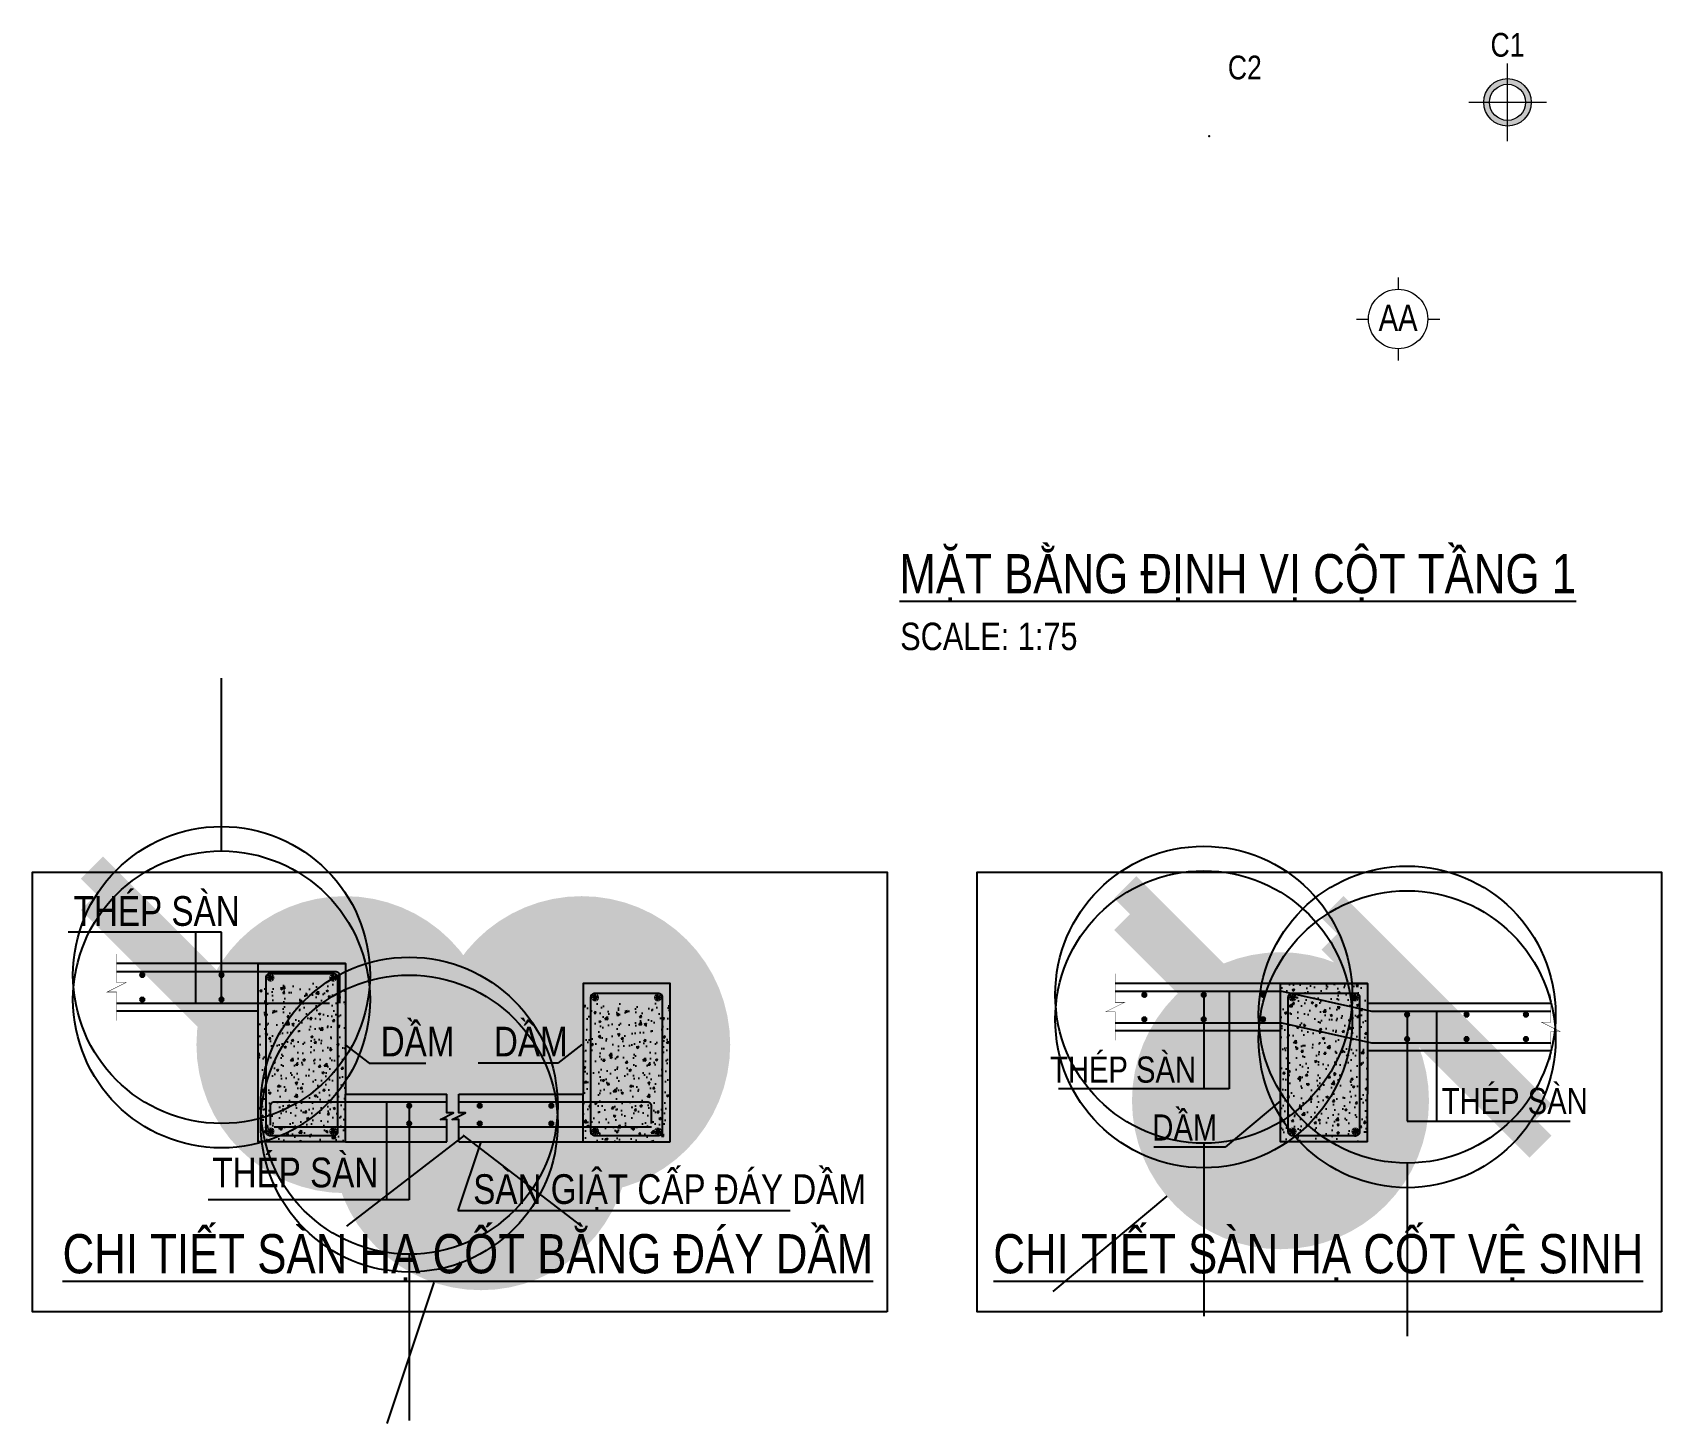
# Model space of a CAD drawing. Header units: millimetres. Extents: x -14778 to 41958, y -833 to 22884.
# Drawn here: x -14778 to -1067, y -833 to 10874 of the extents above; entities that cross this region are included whole.
import ezdxf
from ezdxf.enums import TextEntityAlignment as Align

# ---------------------------------------------------------------- set-up
doc = ezdxf.new("R2010")
doc.units = ezdxf.units.MM
doc.linetypes.add('DASHDOT2_DBIM', pattern=[12.7, 6.35, -3.175, 0, -3.175])
for name, color, linetype, lineweight in [('DCE_Block', 8, 'Continuous', 13), ('DCE_Coc', 2, 'Continuous', 13), ('Dce_text', 7, 'Continuous', 13), ('DCE_TextCoc', 2, 'Continuous', 15), ('DCE_ThepChu', 1, 'Continuous', 40), ('DCE_Truc', 8, 'DASHDOT2_DBIM', 13)]:
    doc.layers.add(name, color=color, linetype=linetype, lineweight=lineweight)
doc.layers.add('DCE_Note', color=117, linetype='Continuous')
doc.layers.add('POINTS', color=5, linetype='Continuous')
doc.styles.add('Dce_Text', font='arial.ttf', dxfattribs={"width": 0.85})
doc.styles.add('Dce_Text2', font='arial.ttf', dxfattribs={"width": 0.8})
doc.dimstyles.new('Dce_207MV', dxfattribs={"dimscale": 25, "dimtxt": 2.5, "dimasz": 1.5, "dimexe": 1, "dimexo": 2, "dimgap": 1, "dimtad": 1, "dimdec": 0, "dimrnd": 5, "dimtxsty": 'Dce_Text', "dimblk": 'ARCHTICK', "dimcen": 2.5, "dimclrd": 8, "dimclre": 8, "dimclrt": 3, "dimadec": 0, "dimazin": 0, "dimtfac": 1, "dimtdec": 0, "dimtix": 1, "dimtmove": 2, "dimatfit": 3, "dimldrblk": 'DOTBLANK', "dimfxl": 1, "dimarcsym": 0})
doc.dimstyles.new('Dce_208MV', dxfattribs={"dimscale": 25, "dimtxt": 2.5, "dimasz": 1.5, "dimexe": 1, "dimexo": 2, "dimgap": 1, "dimtad": 1, "dimdec": 0, "dimrnd": 5, "dimtxsty": 'Dce_Text', "dimblk": 'ARCHTICK', "dimcen": 2.5, "dimclrd": 8, "dimclre": 8, "dimclrt": 3, "dimadec": 0, "dimazin": 0, "dimtfac": 1, "dimtdec": 0, "dimtix": 1, "dimtmove": 2, "dimatfit": 3, "dimldrblk": 'ARCHTICK', "dimfxl": 1, "dimarcsym": 0})

# ---------------------------------------------------------------- blocks, each defined once
blk = doc.blocks.new('Dce_TenTruc')
at = {"layer": 'DCE_Block'}
blk.add_circle((0, 0), 2.5, dxfattribs=at)
at = {"layer": 'DCE_Truc'}
for p, q in [((0, 3.5), (0, 2.5)), ((-3.5, 0), (-2.5, 0)), ((2.5, 0), (3.5, 0)), ((0, -2.5), (0, -3.5))]:
    blk.add_line(p, q, dxfattribs=at)
at = {"layer": 'Dce_text', "style": 'Dce_Text', "width": 0.8}
blk.add_attdef('TRUC', text='', height=2.2, dxfattribs=at).set_placement((0, -1), align=Align.CENTER)
blk = doc.blocks.new('*U134')
at = {"ltscale": 150}
h = blk.add_hatch(color=256, dxfattribs=at)
h.dxf.hatch_style = 1
h.paths.add_polyline_path([(0, 2), (0, 1.52, -0.414214), (1.52, 0), (2, 0, 0.414214)])
h.paths.add_polyline_path([(0, 1.52), (0, 2, 0.414214), (-2, 0), (-1.52, 0, -0.414214)])
h.paths.add_polyline_path([(-1.52, 0), (-2, 0, 0.414214), (0, -2), (0, -1.52, -0.414214)])
h.paths.add_polyline_path([(2, 0), (1.52, 0, -0.414214), (0, -1.52), (0, -2, 0.414214)])
at = {"ltscale": 100}
for p, q in [((0, -3.27), (0, 3.27)), ((-3.27, 0), (3.27, 0))]:
    blk.add_line(p, q, dxfattribs=at)
at = {"ltscale": 150}
for radius in [2, 1.52]:
    blk.add_circle((0, 0), radius, dxfattribs=at)
at = {"layer": 'POINTS', "ltscale": 0.1}
blk.add_point((0, 0), dxfattribs=at)
at = {"layer": 'DCE_TextCoc', "style": 'Dce_Text', "width": 0.8}
blk.add_attdef('PILE.TAG', text='', height=2, dxfattribs=at).set_placement((0, 4.84), align=Align.MIDDLE_CENTER)
blk = doc.blocks.new('*U118')
at = {"layer": 'POINTS', "ltscale": 0.1}
blk.add_point((0, 0), dxfattribs=at)
at = {"style": 'Dce_Text', "width": 0.8}
blk.add_attdef('PILE.TAG2', text='', height=2, dxfattribs=at).set_placement((3, 5.79), align=Align.MIDDLE_CENTER)
blk = doc.blocks.new('DCE_Plan header 1')
at = {"color": 2, "style": 'Dce_Text2', "width": 0.8, "flags": 8}
for tag, p in [('DRAWING-E', (-0.51, 8.25)), ('DRAWING-VN', (-0.51, 0.28))]:
    blk.add_attdef(tag, p, '', height=4.4, dxfattribs=at)
at = {"color": 11, "lineweight": 35, "style": 'Dce_Text2', "width": 0.8, "flags": 8}
blk.add_attdef('SCALE_1:100', (-0.42, -6.09), '', height=3.08, dxfattribs=at)
blk = doc.blocks.new('Dce_McThepChu')
at = {"color": 0}
for p, q in [((-0.5, 0), (0.5, 0)), ((-0.35, 0.35), (0.35, -0.35)), ((0.35, 0.35), (-0.35, -0.35)), ((0, 0.5), (0, -0.5))]:
    blk.add_line(p, q, dxfattribs=at)
at = {"color": 0, "const_width": 0.0833}
blk.add_lwpolyline([(-0.5, 0, 1), (0.5, 0, 1), (-0.5, 0, 1)], format="xyb", dxfattribs=at)
blk = doc.blocks.new('*U137')
at = {"layer": 'DCE_ThepChu', "xscale": 14, "yscale": 14, "zscale": 18}
for p in [(0, 31), (0, -31)]:
    blk.add_blockref('Dce_McThepChu', p, dxfattribs=at)
blk = doc.blocks.new('*U138')
at = {"layer": 'DCE_ThepChu', "xscale": -14, "yscale": 14, "zscale": 18}
for p in [(0, 22.5), (0, -22.5)]:
    blk.add_blockref('Dce_McThepChu', p, dxfattribs=at)
blk = doc.blocks.new('_ArchTick')
at = {"color": 0, "linetype": 'ByBlock', "const_width": 0.15}
blk.add_lwpolyline([(-0.5, -0.5), (0.5, 0.5)], dxfattribs=at)
blk = doc.blocks.new('_DotBlank')
at = {"color": 0, "linetype": 'ByBlock', "lineweight": -2}
blk.add_line((-0.5, 0), (-1, 0), dxfattribs=at)
blk.add_circle((0, 0), 0.5, dxfattribs=at)
blk = doc.blocks.new('*U141')
at = {"layer": 'DCE_ThepChu', "xscale": 0.4666666666666667, "yscale": 0.4666666666666667, "zscale": 0.6}
for p in [(0, 1.03), (0, -1.03)]:
    blk.add_blockref('Dce_McThepChu', p, dxfattribs=at)
blk = doc.blocks.new('*U142')
at = {"layer": 'DCE_Note', "color": 0, "linetype": 'ByBlock', "lineweight": -2, "transparency": 16777216}
for p in [(-10, 0), (-5, 0), (0, 0)]:
    blk.add_blockref('*U141', p, dxfattribs=at)
blk = doc.blocks.new('*U143')
at = {"layer": 'DCE_ThepChu', "xscale": 0.4666666666666667, "yscale": 0.4666666666666667, "zscale": 0.6}
for p in [(0, 1.03), (0, -1.03)]:
    blk.add_blockref('Dce_McThepChu', p, dxfattribs=at)
blk = doc.blocks.new('*U144')
at = {"layer": 'DCE_Note', "color": 0, "linetype": 'ByBlock', "lineweight": -2, "transparency": 16777216}
for p in [(-10, 0), (-5, 0), (0, 0)]:
    blk.add_blockref('*U143', p, dxfattribs=at)
blk = doc.blocks.new('SanHaCoteDayDam')
at = {"layer": 'DCE_Note'}
h = blk.add_hatch(dxfattribs=at)
h.set_pattern_fill('AR-CONC', scale=0.266667)
h.set_pattern_definition([(50, (417.48, -11665.21), (1.91269382, -0.16733903), [0.2, -2.2]), (355, (417.48, -11665.21), (-0.37000356, 2.0058457), [0.16, -1.76]), (100.451444, (417.6393, -11665.224), (1.54269026, 1.83850664), [0.16997385, -1.8697123]), (46.1842, (417.48, -11664.6767), (2.8459769, -0.44138475), [0.3, -3.3]), (96.635635, (417.717, -11664.7135), (2.49243186, 2.5976496), [0.2549609, -2.80457]), (351.184164, (417.48, -11664.6767), (2.49243185, 2.5976496), [0.24, -2.64]), (21, (417.7466, -11664.81), (1.59175214, -1.07365038), [0.2, -2.2]), (326, (417.7466, -11664.81), (0.6488409, 1.93373345), [0.16, -1.76]), (71.451445, (417.8793, -11664.8995), (2.240593, 0.86008307), [0.16997384, -1.8697123]), (37.5, (417.47994, -11665.21004), (0.03242628, 0.887716944), [0, -1.73866667, 0, -1.78666667, 0, -1.76666667]), (7.5, (417.4799, -11665.21), (0.70151877, 1.051764565), [0, -1.01866667, 0, -1.69866667, 0, -0.67333333]), (327.5, (416.8853, -11665.21004), (1.423526496, -0.060146325), [0, -0.66666667, 0, -2.08, 0, -2.76]), (317.5, (416.6186, -11665.21), (1.55516312, 0.26694662), [0, -0.86666667, 0, -1.38133333, 0, -1.96])])
h.paths.add_polyline_path([(19, 27.64), (26.33, 27.64), (26.33, 14.31), (19, 14.31)])
h = blk.add_hatch(dxfattribs=at)
h.set_pattern_fill('AR-CONC', scale=0.266667)
h.set_pattern_definition([(50, (447.1466, -11665.21), (1.91269382, -0.16733903), [0.2, -2.2]), (355, (447.1466, -11665.21), (-0.37000356, 2.0058457), [0.16, -1.76]), (100.451444, (447.306, -11665.224), (1.54269026, 1.83850664), [0.16997385, -1.8697123]), (46.1842, (447.1466, -11664.6767), (2.8459769, -0.44138475), [0.3, -3.3]), (96.635635, (447.3838, -11664.7135), (2.49243186, 2.5976496), [0.2549609, -2.80457]), (351.184164, (447.1466, -11664.6767), (2.49243185, 2.5976496), [0.24, -2.64]), (21, (447.4133, -11664.81), (1.59175214, -1.07365038), [0.2, -2.2]), (326, (447.4133, -11664.81), (0.6488409, 1.93373345), [0.16, -1.76]), (71.451445, (447.546, -11664.8995), (2.240593, 0.86008307), [0.16997384, -1.8697123]), (37.5, (447.1466, -11665.21004), (0.03242628, 0.887716944), [0, -1.73866667, 0, -1.78666667, 0, -1.76666667]), (7.5, (447.1466, -11665.21), (0.70151877, 1.051764565), [0, -1.01866667, 0, -1.69866667, 0, -0.67333333]), (327.5, (446.55194, -11665.21004), (1.423526496, -0.060146325), [0, -0.66666667, 0, -2.08, 0, -2.76]), (317.5, (446.2853, -11665.21), (1.55516312, 0.26694662), [0, -0.86666667, 0, -1.38133333, 0, -1.96])])
h.paths.add_polyline_path([(46.33, 25.98), (53.66, 25.98), (53.66, 14.31), (46.33, 14.31)])
at = {"layer": 'DCE_Note', "color": 7}
for p, q in [((26.33, 29.31), (7.07, 29.31)), ((19, 25.31), (19, 29.31)), ((19, 25.31), (7.07, 25.31)), ((26.33, 18.31), (34.88, 18.31)), ((26.33, 14.31), (26.33, 18.31)), ((35.88, 18.31), (46.33, 18.31)), ((46.33, 14.31), (46.33, 18.31)), ((53.66, 14.31), (53.66, 18.31)), ((26.33, 14.31), (34.88, 14.31)), ((35.88, 14.31), (53.66, 14.31))]:
    blk.add_line(p, q, dxfattribs=at)
blk.add_lwpolyline([(71.93, 0), (0, 0), (0, 36.99), (71.93, 36.99)], close=True, dxfattribs=at)
at = {"layer": 'DCE_Note', "color": 7, "const_width": 0.0333}
blk.add_lwpolyline([(7.07, 24.51), (7.07, 26.91), (6.27, 26.91), (7.87, 27.71), (7.07, 27.71), (7.07, 30.11)], dxfattribs=at)
at = {"layer": 'DCE_Note', "color": 7}
for points in [[(19, 29.31), (26.33, 29.31), (26.33, 18.31)], [(53.66, 14.31), (53.66, 27.64), (46.33, 27.64), (46.33, 18.31)], [(7.07, 25.98), (25, 25.98)], [(26.33, 14.31), (19, 14.31), (19, 25.31)], [(34.88, 14.31), (34.88, 16.18), (34.33, 16.18), (35.44, 16.73), (34.88, 16.73), (34.88, 18.31)], [(35.88, 14.31), (35.88, 16.18), (35.33, 16.18), (36.43, 16.73), (35.88, 16.73), (35.88, 18.31)], [(34.88, 15.54), (20.33, 15.54)], [(52.09, 15.54), (35.88, 15.54)], [(46.33, 14.31), (53.66, 14.31)]]:
    blk.add_lwpolyline(points, dxfattribs=at)
for points in [[(7.07, 28.64), (25.5, 28.64, -0.414214), (25.83, 28.31), (25.83, 25.98)], [(34.88, 17.64), (20.33, 17.64, 0.414214), (20, 17.31), (20, 15.69)], [(52.09, 15.85), (52.09, 17.31, 0.414214), (51.75, 17.64), (35.88, 17.64)]]:
    blk.add_lwpolyline(points, format="xyb", dxfattribs=at)
for points in [[(20, 28.48), (25.33, 28.48, -0.414214), (25.66, 28.14), (25.66, 15.14, -0.414214), (25.33, 14.81), (20, 14.81, -0.414214), (19.66, 15.14), (19.66, 28.14, -0.414214)], [(47.33, 26.81), (52.66, 26.81, -0.414214), (53, 26.48), (53, 15.14, -0.414214), (52.66, 14.81), (47.33, 14.81, -0.414214), (47, 15.14), (47, 26.48, -0.414214)]]:
    blk.add_lwpolyline(points, format="xyb", close=True, dxfattribs=at)
at = {"layer": 'DCE_Note', "color": 7, "linetype": 'ByBlock', "lineweight": -2, "transparency": 16777216, "xscale": 0.03333333333333333, "yscale": 0.03333333333333333, "zscale": 0.03333333333333333}
for name, p in [('*U137', (9.23, 27.31)), ('*U137', (15.9, 27.31)), ('*U138', (31.7, 16.59)), ('*U138', (37.64, 16.59)), ('*U138', (43.66, 16.59))]:
    blk.add_blockref(name, p, dxfattribs=at)
at = {"layer": 'DCE_Note', "color": 7, "yscale": 0.6, "zscale": 0.6, "rotation": 180}
for p, xscale in [((20.03, 28.11), 0.6), ((25.3, 28.11), -0.6), ((47.36, 26.44), 0.6), ((52.63, 26.44), -0.6)]:
    blk.add_blockref('Dce_McThepChu', p, dxfattribs=dict(at, xscale=xscale))
at = {"layer": 'DCE_Note', "color": 7, "yscale": 0.6, "zscale": 0.6}
for p, xscale in [((20.03, 15.18), -0.6), ((25.3, 15.18), 0.6), ((47.36, 15.18), -0.6), ((52.63, 15.18), 0.6)]:
    blk.add_blockref('Dce_McThepChu', p, dxfattribs=dict(at, xscale=xscale))
at = {"layer": 'DCE_Note', "color": 7, "style": 'Dce_Text2', "width": 0.8}
for s, height, p in [('THÉP SÀN', 2.5, (3.46, 32.48)), ('DẦM', 2.5, (29.3, 21.49)), ('DẦM', 2.5, (38.83, 21.49)), ('THÉP SÀN', 2.5, (15.13, 10.47)), ('SÀN GIẬT CẤP ĐÁY DẦM', 2.5, (37.09, 9.07)), ('%%UCHI TIẾT SÀN HẠ CỐT BẰNG ĐÁY DẦM', 3.3, (2.52, 3.23))]:
    blk.add_text(s, height=height, dxfattribs=at).set_placement(p)
at = {"layer": 'DCE_Note', "color": 7}
for points, dimstyle, override in [([(15.9, 28.34), (15.9, 31.96), (2.99, 31.96)], 'Dce_207MV', {"dimasz": 1}), ([(15.9, 26.28), (15.9, 31.96), (2.99, 31.96)], 'Dce_207MV', {"dimasz": 1}), ([(13.74, 25.98), (13.74, 31.96), (2.99, 31.96)], 'Dce_208MV', {"dimasz": 0.7}), ([(13.74, 28.64), (13.74, 31.96), (2.99, 31.96)], 'Dce_208MV', {"dimasz": 0.7}), ([(26.29, 22.48), (28.32, 20.92), (33.1, 20.92)], 'Dce_207MV', {"dimasz": 1, "dimldrblk": 'Dot'}), ([(46.22, 22.48), (44.2, 20.92), (37.51, 20.92)], 'Dce_207MV', {"dimasz": 1, "dimldrblk": 'Dot'}), ([(29.79, 17.64), (29.79, 9.41), (14.77, 9.41)], 'Dce_208MV', {"dimasz": 0.7}), ([(31.7, 17.34), (31.7, 9.41), (14.77, 9.41)], 'Dce_207MV', {"dimasz": 1}), ([(31.7, 15.84), (31.7, 9.41), (14.77, 9.41)], 'Dce_207MV', {"dimasz": 1}), ([(29.79, 15.54), (29.79, 9.41), (14.77, 9.41)], 'Dce_208MV', {"dimasz": 0.7}), ([(37.74, 14.31), (35.8, 8.51), (63.76, 8.51)], 'Dce_207MV', {"dimasz": 1, "dimldrblk": 'Dot'})]:
    blk.add_leader(points, dimstyle=dimstyle, override=override, dxfattribs=at)
blk = doc.blocks.new('SanHaCoteVeSinh')
at = {"layer": 'DCE_Note'}
h = blk.add_hatch(dxfattribs=at)
h.set_pattern_fill('AR-CONC', scale=0.266667)
h.set_pattern_definition([(50, (608.4653, -10465.6563), (1.91269382, -0.16733903), [0.2, -2.2]), (355, (608.4653, -10465.6563), (-0.37000356, 2.0058457), [0.16, -1.76]), (100.451444, (608.6247, -10465.6703), (1.54269026, 1.83850664), [0.16997385, -1.8697123]), (46.1842, (608.4653, -10465.123), (2.8459769, -0.44138475), [0.3, -3.3]), (96.635635, (608.7025, -10465.1598), (2.49243186, 2.5976496), [0.2549609, -2.80457]), (351.184164, (608.4653, -10465.123), (2.49243185, 2.5976496), [0.24, -2.64]), (21, (608.732, -10465.2563), (1.59175214, -1.07365038), [0.2, -2.2]), (326, (608.732, -10465.2563), (0.6488409, 1.93373345), [0.16, -1.76]), (71.451445, (608.8646, -10465.3458), (2.240593, 0.86008307), [0.16997384, -1.8697123]), (37.5, (608.4653, -10465.6563), (0.03242628, 0.887716944), [0, -1.73866667, 0, -1.78666667, 0, -1.76666667]), (7.5, (608.4653, -10465.6563), (0.70151877, 1.051764565), [0, -1.01866667, 0, -1.69866667, 0, -0.67333333]), (327.5, (607.8707, -10465.6563), (1.423526496, -0.060146325), [0, -0.66666667, 0, -2.08, 0, -2.76]), (317.5, (607.604, -10465.6563), (1.55516312, 0.26694662), [0, -0.86666667, 0, -1.38133333, 0, -1.96])])
h.paths.add_polyline_path([(25.54, 27.64), (32.87, 27.64), (32.87, 14.31), (25.54, 14.31)])
at = {"layer": 'DCE_Note', "color": 7}
for p, q in [((32.87, 27.64), (11.62, 27.64)), ((25.54, 23.64), (25.54, 27.64)), ((32.87, 25.98), (48.29, 25.98)), ((25.54, 23.64), (11.62, 23.64)), ((32.87, 21.98), (48.29, 21.98)), ((32.87, 14.31), (32.87, 18.31))]:
    blk.add_line(p, q, dxfattribs=at)
blk.add_lwpolyline([(57.61, 0), (0, 0), (0, 36.99), (57.61, 36.99)], close=True, dxfattribs=at)
at = {"layer": 'DCE_Note', "color": 7, "const_width": 0.0333}
for points in [[(11.62, 22.84), (11.62, 25.24), (10.82, 25.24), (12.42, 26.04), (11.62, 26.04), (11.62, 28.44)], [(48.29, 21.18), (48.29, 23.58), (49.09, 23.58), (47.49, 24.38), (48.29, 24.38), (48.29, 26.78)]]:
    blk.add_lwpolyline(points, dxfattribs=at)
at = {"layer": 'DCE_Note', "color": 7}
for points in [[(25.54, 27.64), (32.87, 27.64), (32.87, 18.31)], [(11.62, 26.98), (25.65, 26.98), (33.21, 25.31), (48.29, 25.31)], [(11.62, 24.31), (25.65, 24.31), (33.21, 22.64), (48.29, 22.64)], [(32.87, 14.31), (25.54, 14.31), (25.54, 23.64)]]:
    blk.add_lwpolyline(points, dxfattribs=at)
blk.add_lwpolyline([(26.54, 26.81), (31.87, 26.81, -0.414214), (32.2, 26.48), (32.2, 15.14, -0.414214), (31.87, 14.81), (26.54, 14.81, -0.414214), (26.2, 15.14), (26.2, 26.48, -0.414214)], format="xyb", close=True, dxfattribs=at)
blk.add_blockref('*U142', (24.08, 25.64), dxfattribs=at)
at = {"layer": 'DCE_Note', "color": 7, "yscale": 0.6, "zscale": 0.6, "rotation": 180}
for p, xscale in [((26.57, 26.44), 0.6), ((31.84, 26.44), -0.6)]:
    blk.add_blockref('Dce_McThepChu', p, dxfattribs=dict(at, xscale=xscale))
at = {"layer": 'DCE_Note', "color": 7, "extrusion": (0, 0, -1), "zscale": -1}
blk.add_blockref('*U144', (-36.2, 23.98), dxfattribs=at)
at = {"layer": 'DCE_Note', "color": 7, "yscale": 0.6, "zscale": 0.6}
for p, xscale in [((26.57, 15.18), -0.6), ((31.84, 15.18), 0.6)]:
    blk.add_blockref('Dce_McThepChu', p, dxfattribs=dict(at, xscale=xscale))
at = {"layer": 'DCE_Note', "color": 7, "style": 'Dce_Text2', "width": 0.8}
for s, height, p in [('THÉP SÀN', 2.2, (6.14, 19.28)), ('THÉP SÀN', 2.2, (39.11, 16.63)), ('DẦM', 2.2, (14.75, 14.41)), ('%%UCHI TIẾT SÀN HẠ CỐT VỆ SINH', 3.3, (1.37, 3.23))]:
    blk.add_text(s, height=height, dxfattribs=at).set_placement(p)
at = {"layer": 'DCE_Note', "color": 7}
for points, dimstyle, override in [([(21.22, 26.98), (21.22, 18.77), (6.85, 18.77)], 'Dce_208MV', {"dimasz": 0.7}), ([(19.08, 26.68), (19.08, 18.77), (6.85, 18.77)], 'Dce_207MV', {"dimasz": 1}), ([(36.2, 25.01), (36.2, 16.05), (49.92, 16.05)], 'Dce_207MV', {"dimasz": 1}), ([(38.67, 25.31), (38.67, 16.05), (49.92, 16.05)], 'Dce_208MV', {"dimasz": 0.7}), ([(19.08, 24.61), (19.08, 18.77), (6.85, 18.77)], 'Dce_207MV', {"dimasz": 1}), ([(21.22, 24.31), (21.22, 18.77), (6.85, 18.77)], 'Dce_208MV', {"dimasz": 0.7}), ([(36.2, 22.94), (36.2, 16.05), (49.92, 16.05)], 'Dce_207MV', {"dimasz": 1}), ([(38.67, 22.64), (38.67, 16.05), (49.92, 16.05)], 'Dce_208MV', {"dimasz": 0.7}), ([(25.54, 17.76), (20.88, 13.85), (14.89, 13.85)], 'Dce_207MV', {"dimasz": 1, "dimldrblk": 'Dot'})]:
    blk.add_leader(points, dimstyle=dimstyle, override=override, dxfattribs=at)

msp = doc.modelspace()

# ---------------------------------------------------------------- block references
ref = msp.add_blockref('Dce_TenTruc', (-3284, 8463), dxfattribs=dict(xscale=100, yscale=100, zscale=100))
ref.add_attrib('TRUC', 'AA', dxfattribs={"linetype": 'ByBlock', "height": 220, "style": 'Dce_Text', "width": 0.8}).set_placement((-3284, 8363), align=Align.CENTER)
at = {"layer": 'DCE_Coc', "xscale": 100, "yscale": 100, "zscale": 100}
for name, p, values in [('*U134', (-2363, 10287), {'PILE.TAG': 'C1'}), ('*U118', (-4874, 10001), {'PILE.TAG2': 'C2'})]:
    msp.add_blockref(name, p, dxfattribs=at).add_auto_attribs(values)
at = {"layer": 'DCE_Note'}
ref = msp.add_blockref('DCE_Plan header 1', (-7444, 6132), dxfattribs=dict(at, xscale=75, yscale=75, zscale=75))
ref.add_attrib('SCALE_1:100', 'SCALE: 1:75', (-7475, 5676), dxfattribs={"layer": '0', "color": 11, "lineweight": 35, "height": 231, "style": 'Dce_Text2', "width": 0.8})
ref.add_attrib('DRAWING-VN', '%%UMẶT BẰNG ĐỊNH VỊ CỘT TẦNG 1', (-7482, 6154), dxfattribs={"layer": '0', "color": 2, "height": 330, "style": 'Dce_Text2', "width": 0.8})
at = {"layer": 'DCE_Note', "xscale": 100, "yscale": 100, "zscale": 100}
for name, p in [('SanHaCoteDayDam', (-14778, 107)), ('SanHaCoteVeSinh', (-6828, 107))]:
    msp.add_blockref(name, p, dxfattribs=at)

doc.saveas('drawing.dxf')
